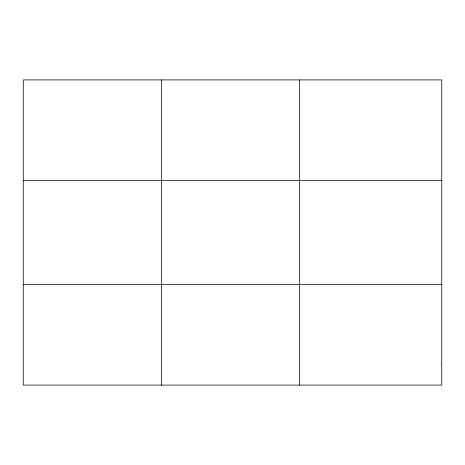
<?xml version="1.0" encoding="UTF-8"?>
<svg xmlns="http://www.w3.org/2000/svg" width="465" height="465" viewBox="0 0 465 465"><rect width="100%" height="100%" fill="white"/><g stroke="black" fill="none" stroke-linecap="round" stroke-linejoin="round"><path stroke-width="0.7" d="M161.355 385.096L161.355 79.904M299.46 385.096L299.46 79.904M23.25 180.618L441.75 180.618M23.25 284.382L441.75 284.382M441.75 364.949L441.75 385.096L23.25 385.096L23.25 79.904L441.75 79.904L441.75 364.949"/></g></svg>
